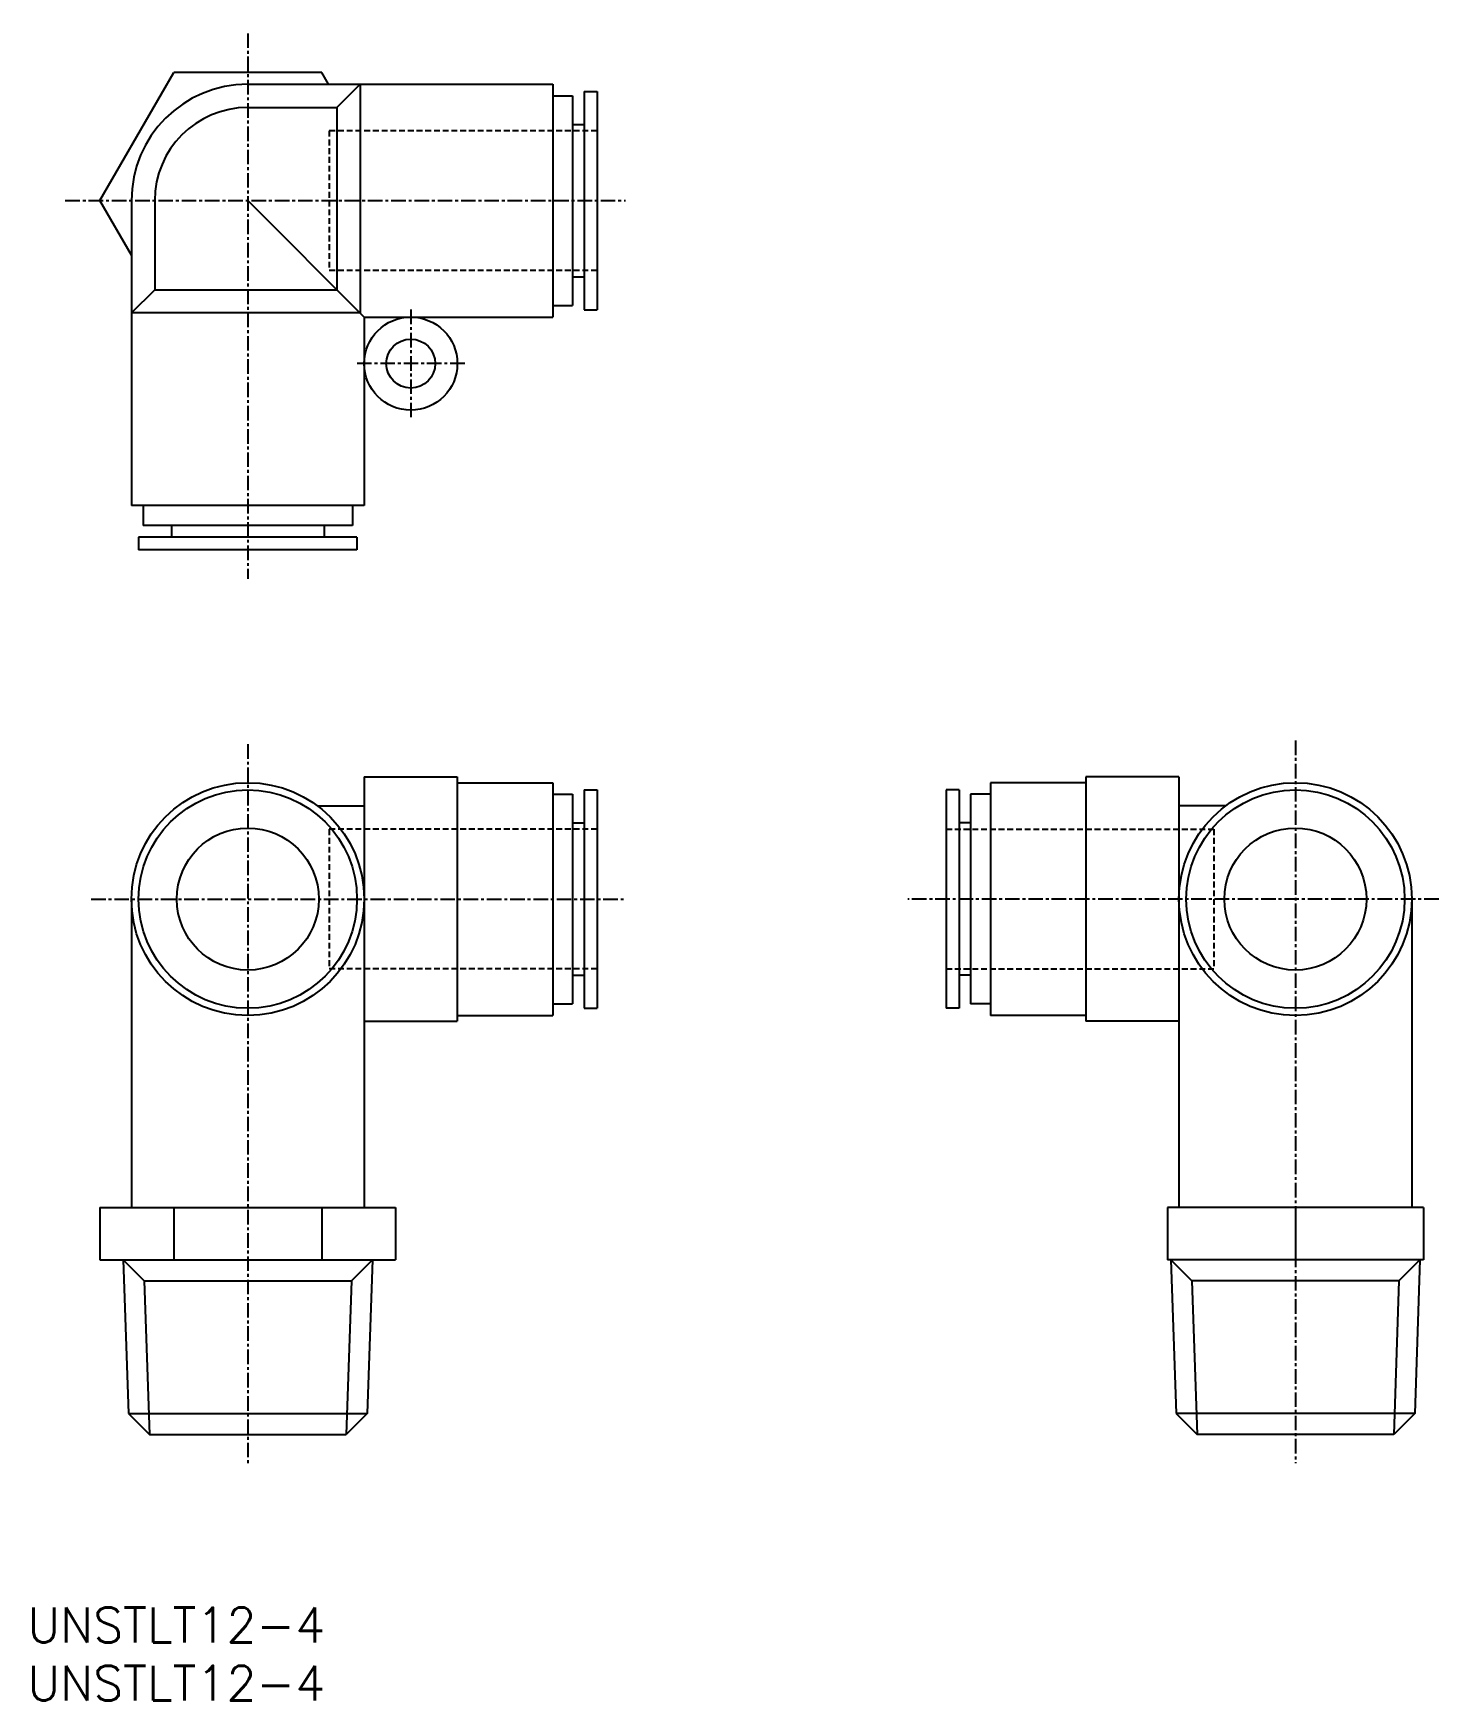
# Model space of a CAD drawing. Extents: x 1 to 121, y 0 to 143.
import ezdxf

# ---------------------------------------------------------------- set-up
doc = ezdxf.new("R2010")
doc.units = 0
doc.linetypes.add('CENTER', pattern=[2, 1.25, -0.25, 0.25, -0.25])
doc.linetypes.add('DASHED', pattern=[0.75, 0.5, -0.25])
doc.layers.get('0').update_dxf_attribs({"linetype": 'CONTINUOUS'})
doc.layers.add('CENTER', color=1, linetype='CENTER')
doc.styles.get("Standard").update_dxf_attribs({"font": 'txt.shx'})

# ---------------------------------------------------------------- blocks, each defined once
blk = doc.blocks.new('*U8')
at = {"color": 7, "linetype": 'CONTINUOUS'}
blk.add_text('UNSTLT12-4', height=3, dxfattribs=at).set_placement((0, 0))
blk = doc.blocks.new('*U9')
at = {"color": 7, "linetype": 'CONTINUOUS'}
blk.add_text('UNSTLT12-4', height=3, dxfattribs=at).set_placement((0, 5))

msp = doc.modelspace()

# ---------------------------------------------------------------- linework, layer by layer
at = {"color": 7, "linetype": 'CONTINUOUS'}
for p, q in [((6.24, 128.86), (12.59, 139.86)), ((25.29, 139.86), (12.59, 139.86)), ((25.87, 138.86), (25.29, 139.86)), ((18.94, 138.86), (45.14, 138.86)), ((28.59, 138.86), (26.59, 136.86)), ((28.59, 138.86), (28.59, 119.21)), ((45.14, 138.86), (45.14, 118.86)), ((45.14, 137.86), (46.84, 137.86)), ((46.84, 137.86), (46.84, 119.86)), ((47.84, 138.24), (47.84, 119.49)), ((47.84, 138.24), (48.94, 138.24)), ((48.94, 138.24), (48.94, 119.49)), ((18.94, 136.86), (26.59, 136.86)), ((26.59, 136.86), (26.59, 121.21)), ((46.84, 135.41), (47.84, 135.41)), ((8.94, 124.18), (6.24, 128.86)), ((8.94, 128.86), (8.94, 102.66)), ((10.94, 128.86), (10.94, 121.21)), ((18.94, 128.86), (28.94, 118.86)), ((46.84, 122.31), (47.84, 122.31)), ((8.94, 119.21), (10.94, 121.21)), ((10.94, 121.21), (26.59, 121.21)), ((28.59, 119.21), (8.94, 119.21)), ((45.14, 119.86), (46.84, 119.86)), ((47.84, 119.49), (48.94, 119.49)), ((28.94, 118.86), (45.14, 118.86)), ((28.94, 118.86), (28.94, 102.66)), ((28.94, 102.66), (8.94, 102.66)), ((9.94, 102.66), (9.94, 100.96)), ((27.94, 102.66), (27.94, 100.96)), ((27.94, 100.96), (9.94, 100.96)), ((12.39, 100.96), (12.39, 99.96)), ((25.49, 100.96), (25.49, 99.96)), ((9.56, 99.96), (9.56, 98.86)), ((28.31, 99.96), (9.56, 99.96)), ((28.31, 98.86), (9.56, 98.86)), ((28.31, 99.96), (28.31, 98.86)), ((28.94, 79.36), (28.94, 68.86)), ((28.94, 79.36), (36.94, 79.36)), ((36.94, 79.36), (36.94, 58.36)), ((36.94, 78.86), (45.14, 78.86)), ((45.14, 78.86), (45.14, 58.86)), ((90.94, 78.86), (82.74, 78.86)), ((82.74, 78.86), (82.74, 58.86)), ((90.94, 79.36), (90.94, 58.36)), ((98.94, 79.36), (90.94, 79.36)), ((98.94, 79.36), (98.94, 68.86)), ((45.14, 77.86), (46.84, 77.86)), ((46.84, 77.86), (46.84, 59.86)), ((47.84, 78.24), (47.84, 59.49)), ((47.84, 78.24), (48.94, 78.24)), ((48.94, 78.24), (48.94, 59.49)), ((80.04, 78.24), (78.94, 78.24)), ((78.94, 78.24), (78.94, 59.49)), ((80.04, 78.24), (80.04, 59.49)), ((82.74, 77.86), (81.04, 77.86)), ((81.04, 77.86), (81.04, 59.86)), ((24.94, 76.86), (28.94, 76.86)), ((102.94, 76.86), (98.94, 76.86)), ((46.84, 75.41), (47.84, 75.41)), ((81.04, 75.41), (80.04, 75.41)), ((8.94, 68.86), (8.94, 42.36)), ((28.94, 68.86), (28.94, 58.36)), ((98.94, 68.86), (98.94, 58.36)), ((118.94, 68.86), (118.94, 42.36)), ((46.84, 62.31), (47.84, 62.31)), ((81.04, 62.31), (80.04, 62.31)), ((36.94, 58.86), (45.14, 58.86)), ((45.14, 59.86), (46.84, 59.86)), ((47.84, 59.49), (48.94, 59.49)), ((80.04, 59.49), (78.94, 59.49)), ((82.74, 59.86), (81.04, 59.86)), ((90.94, 58.86), (82.74, 58.86)), ((28.94, 58.36), (28.94, 42.36)), ((28.94, 58.36), (36.94, 58.36)), ((98.94, 58.36), (90.94, 58.36)), ((98.94, 58.36), (98.94, 42.36)), ((6.24, 42.36), (31.64, 42.36)), ((6.24, 42.36), (6.24, 37.86)), ((12.59, 42.36), (12.59, 37.86)), ((25.29, 42.36), (25.29, 37.86)), ((31.64, 42.36), (31.64, 37.86)), ((97.94, 42.36), (97.94, 37.86)), ((119.94, 42.36), (97.94, 42.36)), ((108.94, 42.36), (108.94, 37.86)), ((119.94, 42.36), (119.94, 37.86)), ((6.24, 37.86), (31.64, 37.86)), ((8.24, 37.86), (10.04, 36.06)), ((8.24, 37.86), (8.69, 24.66)), ((29.64, 37.86), (27.84, 36.06)), ((29.64, 37.86), (29.19, 24.66)), ((119.94, 37.86), (97.94, 37.86)), ((98.24, 37.86), (100.04, 36.06)), ((98.24, 37.86), (98.69, 24.66)), ((119.64, 37.86), (117.84, 36.06)), ((119.64, 37.86), (119.19, 24.66)), ((10.04, 36.06), (27.84, 36.06)), ((10.04, 36.06), (10.49, 22.86)), ((27.84, 36.06), (27.39, 22.86)), ((117.84, 36.06), (100.04, 36.06)), ((100.04, 36.06), (100.49, 22.86)), ((117.84, 36.06), (117.39, 22.86)), ((8.69, 24.66), (10.49, 22.86)), ((8.69, 24.66), (29.19, 24.66)), ((29.19, 24.66), (27.39, 22.86)), ((98.69, 24.66), (100.49, 22.86)), ((119.19, 24.66), (98.69, 24.66)), ((119.19, 24.66), (117.39, 22.86)), ((10.49, 22.86), (27.39, 22.86)), ((117.39, 22.86), (100.49, 22.86))]:
    msp.add_line(p, q, dxfattribs=at)
at = {"color": 3, "linetype": 'DASHED'}
for p, q in [((48.94, 134.86), (25.94, 134.86)), ((25.94, 134.86), (25.94, 122.86)), ((48.94, 122.86), (25.94, 122.86)), ((48.94, 74.86), (25.94, 74.86)), ((25.94, 74.86), (25.94, 62.86)), ((78.94, 74.86), (101.94, 74.86)), ((101.94, 74.86), (101.94, 62.86)), ((48.94, 62.86), (25.94, 62.86)), ((78.94, 62.86), (101.94, 62.86))]:
    msp.add_line(p, q, dxfattribs=at)
at = {"color": 7, "linetype": 'CONTINUOUS'}
for centre, radius in [((32.94, 114.86), 4), ((32.94, 114.86), 2.1), ((18.94, 68.86), 10), ((108.94, 68.86), 10), ((18.94, 68.86), 9.38), ((108.94, 68.86), 9.38), ((18.94, 68.86), 6.1), ((108.94, 68.86), 6.1)]:
    msp.add_circle(centre, radius, dxfattribs=at)
for radius in [10, 8]:
    msp.add_arc((18.94, 128.86), radius, 90, 180, dxfattribs=at)
at = {"layer": 'CENTER', "color": 1, "linetype": 'CENTER'}
for p, q in [((18.94, 143.23), (18.94, 96.36)), ((3.26, 128.86), (51.4, 128.86)), ((32.94, 119.5), (32.94, 110.22)), ((37.58, 114.86), (28.3, 114.86)), ((18.94, 82.16), (18.94, 20.41)), ((108.94, 82.48), (108.94, 20.41)), ((5.48, 68.86), (51.4, 68.86)), ((121.25, 68.86), (75.65, 68.86))]:
    msp.add_line(p, q, dxfattribs=at)

# ---------------------------------------------------------------- block references
at = {"color": 7, "linetype": 'CONTINUOUS'}
for name in ['*U9', '*U8']:
    msp.add_blockref(name, (0, 0), dxfattribs=at)

doc.saveas('drawing.dxf')
